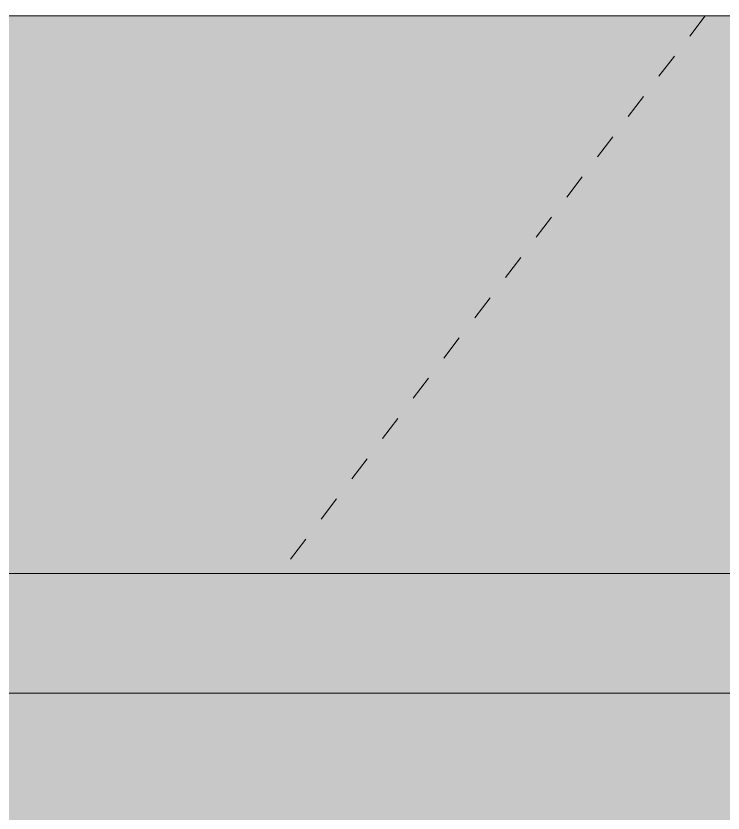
# Model space of a CAD drawing. Header units: inches. Extents: x 1750 to 8392, y -297 to 660.
# Drawn here: x 2257.822 to 2260.615, y 141.354 to 144.503 of the extents above; entities that cross this region are included whole.
import ezdxf

# ---------------------------------------------------------------- set-up
doc = ezdxf.new("R2010")
doc.units = ezdxf.units.IN
doc.header["$MEASUREMENT"] = 0
doc.linetypes.add('Dash 1_16_', pattern=[0.125, 0.0625, -0.0625])
for name, color, linetype, lineweight in [('A-DOOR-3', 31, 'Continuous', 9), ('A-DOOR-4', 31, 'Dash 1_16_', 9), ('A-DOOR-FRAM', 31, 'Continuous', 9), ('A-FLOR-HRAL', 11, 'Continuous', 9)]:
    doc.layers.add(name, color=color, linetype=linetype, lineweight=lineweight)

# ---------------------------------------------------------------- blocks, each defined once
blk = doc.blocks.new('Door-Inswing-Andersen-400_Series-Single - 3_ 0-1_8_ x custom height - _1st _ 2nd floor-2652130-BUILDING ELEVATION - EAST')
at = {"layer": 'A-DOOR-FRAM'}
h = blk.add_hatch(color=256, dxfattribs=at)
h.paths.add_polyline_path([(2257.1237, 139.172), (2289.1237, 139.172), (2289.1237, 141.3543), (2257.1237, 141.3543), (2257.1237, 140.3346)], flags=0)
h.paths.add_polyline_path([(2288.1462, 142.3008), (2289.1237, 142.3008), (2289.1237, 144.5027), (2257.1237, 144.5027), (2257.1237, 142.3008), (2287.1837, 142.3008)], flags=0)
h.paths.add_polyline_path([(2285.5612, 145.4492), (2289.1237, 145.4492), (2289.1237, 147.6511), (2285.5612, 147.6511), (2285.5612, 147.5), (2260.6862, 147.5), (2260.6784, 147.6511), (2257.1237, 147.6511), (2257.1237, 145.4492), (2285.4544, 145.4492)], flags=0)
h.paths.add_polyline_path([(2285.5612, 148.5977), (2289.1237, 148.5977), (2289.1237, 150.7996), (2285.5612, 150.7996)], flags=0)
h.paths.add_polyline_path([(2257.1237, 148.5977), (2260.6862, 148.5977), (2260.6862, 150.7996), (2257.1237, 150.7996)], flags=0)
h.paths.add_polyline_path([(2285.5612, 151.7461), (2289.1237, 151.7461), (2289.1237, 153.9519), (2285.5612, 153.9519)], flags=0)
h.paths.add_polyline_path([(2260.4651, 151.7461), (2260.6862, 151.7461), (2260.6862, 153.9519), (2257.1237, 153.9519), (2257.1237, 151.7461)], flags=0)
h.paths.add_polyline_path([(2260.301, 154.8984), (2260.6862, 154.8984), (2260.6862, 157.1004), (2257.1237, 157.1004), (2257.1237, 154.8984)], flags=0)
h.paths.add_polyline_path([(2285.5612, 154.8984), (2289.1237, 154.8984), (2289.1237, 157.1004), (2285.5612, 157.1004)], flags=0)
h.paths.add_polyline_path([(2257.1237, 158.0469), (2260.6862, 158.0469), (2260.6862, 160.2488), (2257.1237, 160.2488)], flags=0)
h.paths.add_polyline_path([(2289.1237, 158.0469), (2289.1237, 160.2488), (2285.5612, 160.2488), (2285.5612, 158.0469), (2286.1104, 158.0469)], flags=0)
h.paths.add_polyline_path([(2286.2744, 161.1953), (2289.1237, 161.1953), (2289.1237, 163.4011), (2285.5612, 163.4011), (2285.5612, 161.1953)], flags=0)
h.paths.add_polyline_path([(2257.1237, 161.1953), (2260.6862, 161.1953), (2260.6862, 163.4011), (2257.1237, 163.4011)], flags=0)
h.paths.add_polyline_path([(2257.1237, 164.3477), (2260.6862, 164.3477), (2260.6862, 166.5496), (2257.1237, 166.5496)], flags=0)
h.paths.add_polyline_path([(2285.5612, 164.3477), (2289.1237, 164.3477), (2289.1237, 166.5496), (2285.5612, 166.5496)], flags=0)
h.paths.add_polyline_path([(2260.6862, 167.4961), (2260.6862, 169.5496), (2257.1237, 169.5496), (2257.1237, 167.4961), (2259.645, 167.4961)], flags=0)
h.paths.add_polyline_path([(2286.6025, 167.4961), (2289.1237, 167.4961), (2289.1237, 169.5496), (2285.5612, 169.5496), (2285.5612, 167.4961)], flags=0)
h.paths.add_polyline_path([(2260.6862, 170.4961), (2260.6862, 177.1548), (2257.1237, 177.1548), (2257.1237, 170.4961), (2259.4888, 170.4961)], flags=0)
h.paths.add_polyline_path([(2286.7587, 170.4961), (2289.1237, 170.4961), (2289.1237, 177.1548), (2285.5612, 177.1548), (2285.5612, 170.4961)], flags=0)
h.paths.add_polyline_path([(2259.1111, 177.75), (2260.6862, 177.75), (2260.6862, 222.875), (2285.5612, 222.875), (2285.5612, 177.75), (2289.1237, 177.75), (2289.1237, 226.4375), (2257.1237, 226.4375), (2257.1237, 177.75)], flags=0)
at = {"layer": 'A-DOOR-4'}
blk.add_line((2260.5441, 144.5027), (2258.8635, 142.3008), dxfattribs=at)
blk = doc.blocks.new('Railing - Railing-2567109-BUILDING ELEVATION - EAST')
at = {"layer": 'A-FLOR-HRAL'}
h = blk.add_hatch(color=256, dxfattribs=at)
h.paths.add_polyline_path([(2262.045, 141.8275), (2295.5522, 141.8275), (2295.5522, 142.3008), (2249.4892, 142.3008), (2249.4892, 141.8275), (2260.6862, 141.8275)], flags=0)
h.paths.add_polyline_path([(2328.247, 141.8275), (2327.7737, 142.3008), (2327.7737, 141.8275)], flags=0)
h.paths.add_polyline_path([(2218.4917, 141.8275), (2248.3081, 141.8275), (2248.3081, 142.3008), (2218.4487, 142.3008), (2217.9755, 141.8275)], flags=0)
h.paths.add_polyline_path([(2326.5926, 141.8275), (2326.5926, 142.3008), (2296.7333, 142.3008), (2296.7333, 141.8275), (2324.8919, 141.8275)], flags=0)
h = blk.add_hatch(color=256, dxfattribs=at)
h.paths.add_polyline_path([(2218.4487, 141.3543), (2248.3081, 141.3543), (2248.3081, 141.8275), (2217.9755, 141.8275)], flags=0)
h.paths.add_polyline_path([(2327.7737, 141.3543), (2328.247, 141.8275), (2327.7737, 141.8275)], flags=0)
h.paths.add_polyline_path([(2326.5926, 141.3543), (2326.5926, 141.8275), (2296.7333, 141.8275), (2296.7333, 141.3543), (2324.8919, 141.3543)], flags=0)
h.paths.add_polyline_path([(2249.4892, 141.3543), (2295.5522, 141.3543), (2295.5522, 141.8275), (2249.4892, 141.8275)], flags=0)
for p, q in [((2295.5522, 144.5027), (2249.4892, 144.5027)), ((2249.4892, 142.3008), (2295.5522, 142.3008)), ((2295.5522, 141.8275), (2249.4892, 141.8275))]:
    blk.add_line(p, q, dxfattribs=at)

msp = doc.modelspace()

# ---------------------------------------------------------------- block references
at = {"layer": 'A-DOOR-3'}
msp.add_blockref('Door-Inswing-Andersen-400_Series-Single - 3_ 0-1_8_ x custom height - _1st _ 2nd floor-2652130-BUILDING ELEVATION - EAST', (0, 0), dxfattribs=at)
at = {"layer": 'A-FLOR-HRAL'}
msp.add_blockref('Railing - Railing-2567109-BUILDING ELEVATION - EAST', (0, 0), dxfattribs=at)

doc.saveas('drawing.dxf')
